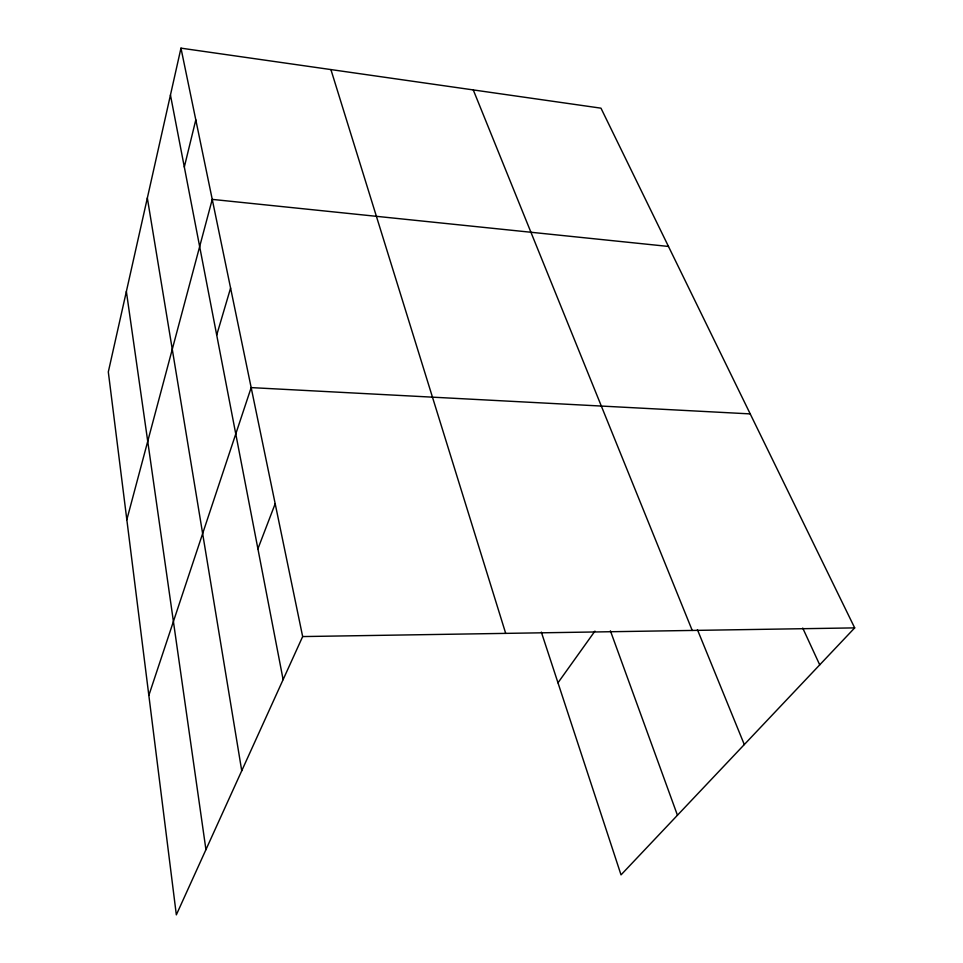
<?xml version="1.0" encoding="UTF-8"?>
<svg xmlns="http://www.w3.org/2000/svg" width="963" height="963" viewBox="0 0 963 963"><rect width="100%" height="100%" fill="white"/><g stroke="black" fill="none" stroke-linecap="round" stroke-linejoin="round"><path stroke-width="1.44" d="M180.972 48.15L108.313 371.935L176.337 914.85L302.659 636.567L180.972 48.15L600.972 108.169L854.687 627.888L621.027 874.873L541.338 632.101M184.318 167.008L195.802 119.869M126.827 519.707L212.245 199.389L668.478 246.444M216.711 335.04L230.59 288.081M148.844 695.394L251.174 387.608L750.213 413.897M257.903 548.826L275.189 503.721M557.974 682.803L594.941 631.102M302.659 636.567L854.687 627.888M802.745 628.069L819.718 664.843M697.429 629.67L744.303 744.568M473.266 89.92L692.228 630.44M610.386 630.777L677.446 815.24M330.911 69.577L505.695 633.377M170.451 95.036L283.122 679.625M147.339 198.017L241.737 770.773M126.37 291.464L205.938 849.655"/></g></svg>
